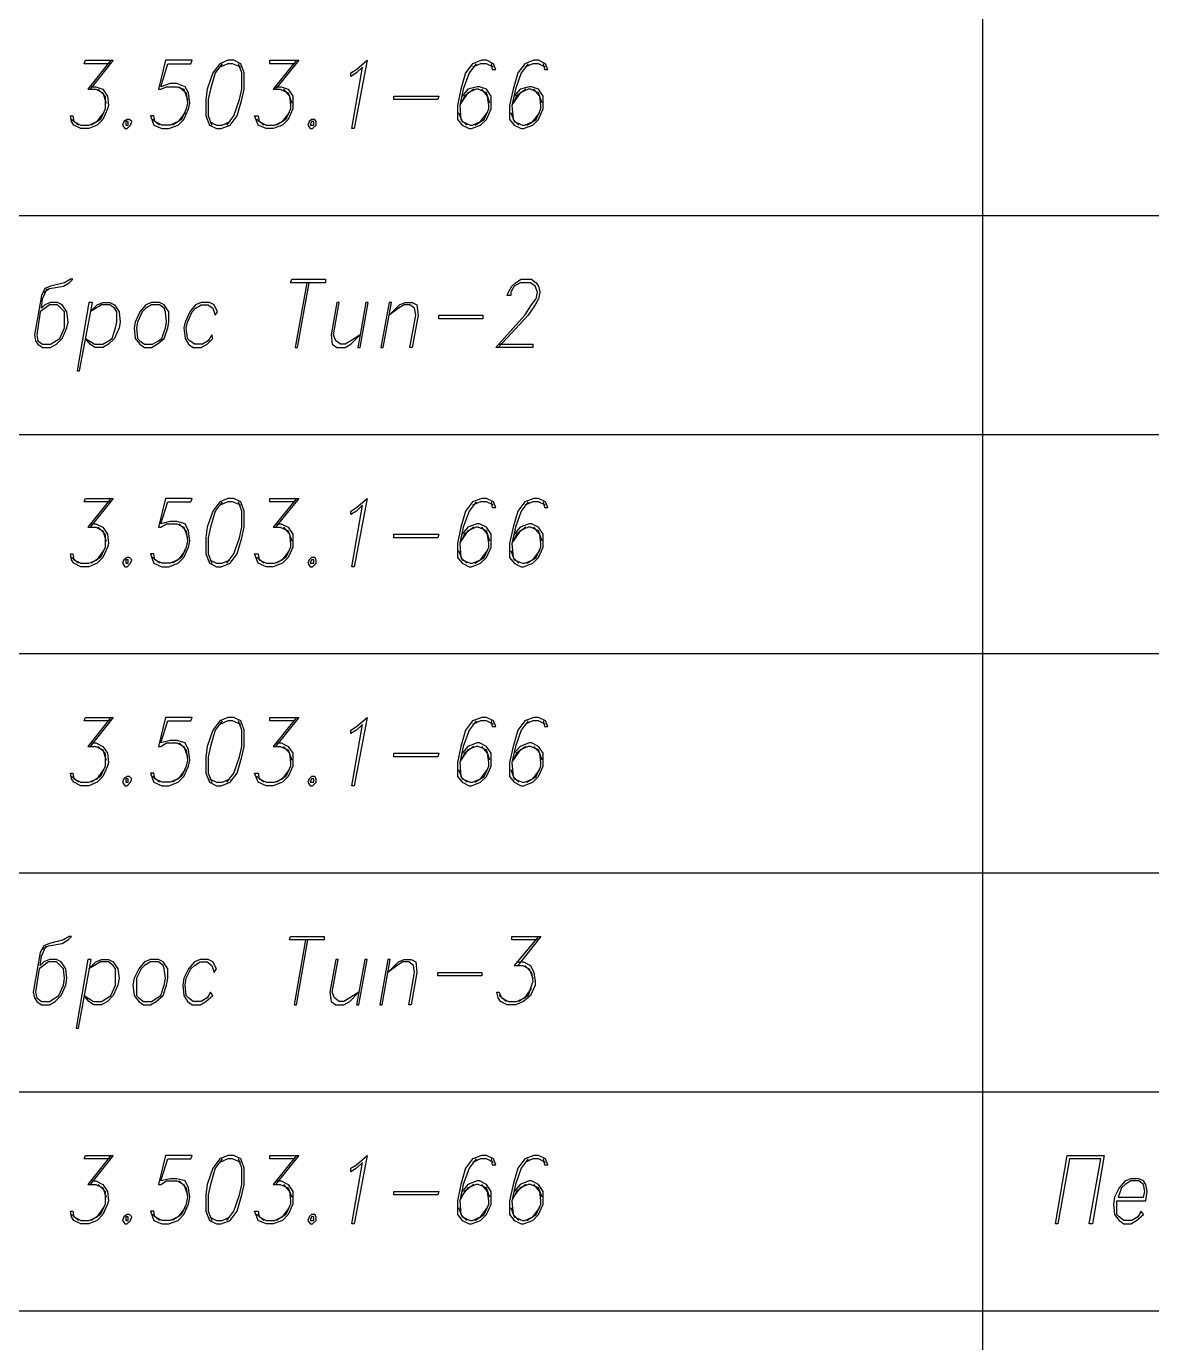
# Model space of a CAD drawing. Header units: millimetres. Extents: x 4241 to 6572, y 870 to 1291.
# Drawn here: x 5733.72 to 5774.83, y 1080.36 to 1128.44 of the extents above; entities that cross this region are included whole.
import ezdxf

# ---------------------------------------------------------------- set-up
doc = ezdxf.new("R2010")
doc.units = ezdxf.units.MM
doc.layers.add('PDF _0', color=7, linetype='Continuous')

msp = doc.modelspace()

# ---------------------------------------------------------------- linework, layer by layer
at = {"layer": 'PDF _0', "lineweight": 30}
for points in [[(5768.6446, 1176.5266), (5768.6446, 977.5531)], [(5693.6273, 1121.5337), (5883.6259, 1121.5337)], [(5693.6273, 1113.5324), (5883.6259, 1113.5324)], [(5693.6273, 1105.5312), (5883.6259, 1105.5312)], [(5693.6273, 1097.5299), (5883.6259, 1097.5299)], [(5693.6273, 1089.5286), (5883.6259, 1089.5286)], [(5693.6273, 1081.5273), (5883.6259, 1081.5273)]]:
    msp.add_lwpolyline(points, dxfattribs=at)
at = {"layer": 'PDF _0', "lineweight": 25}
for points in [[(5736.8088, 1127.0796), (5735.8351, 1127.0796), (5735.8775, 1127.2066), (5736.8935, 1127.2066), (5736.0468, 1126.1482)], [(5736.8088, 1127.2066), (5735.9621, 1126.1482), (5736.2585, 1126.1482), (5736.5125, 1126.0212), (5736.6395, 1125.6402)], [(5739.5183, 1125.3015), (5739.2643, 1124.9628), (5738.9679, 1124.8358), (5738.6716, 1124.8358), (5738.4176, 1124.9628), (5738.3752, 1125.1745), (5738.2482, 1125.1745), (5738.3329, 1124.9628), (5738.3752, 1124.8358), (5738.6716, 1124.7088), (5738.9256, 1124.7088), (5739.2643, 1124.8358), (5739.4759, 1125.0475), (5739.6453, 1125.4285), (5739.6876, 1125.6402), (5739.6453, 1126.0212), (5739.5183, 1126.2329), (5739.2219, 1126.3599), (5738.9679, 1126.3599), (5738.6292, 1126.2329), (5738.8832, 1127.0796), (5739.7299, 1127.0796), (5739.7723, 1127.2066), (5738.7986, 1127.2066), (5738.5446, 1126.1482), (5738.6292, 1126.1482), (5738.8409, 1126.2329), (5739.2219, 1126.2329), (5739.4759, 1126.1482), (5739.6029, 1125.7672)], [(5740.873, 1127.0796), (5740.619, 1126.7409), (5740.4496, 1126.1482), (5740.365, 1125.7672), (5740.365, 1125.1745), (5740.492, 1124.8358)], [(5741.5503, 1126.9526), (5741.254, 1127.0796), (5741.0847, 1127.0796), (5740.7883, 1126.9526)], [(5741.0423, 1124.8358), (5741.2963, 1125.1745), (5741.508, 1125.7672), (5741.5927, 1126.1482), (5741.5927, 1126.7409), (5741.4657, 1127.0796)], [(5743.5401, 1127.0796), (5742.6087, 1127.0796), (5742.6087, 1127.2066), (5743.6671, 1127.2066), (5742.8204, 1126.1482)], [(5743.5824, 1127.2066), (5742.7357, 1126.1482), (5742.9897, 1126.1482), (5743.2861, 1126.0212), (5743.4131, 1125.6402)], [(5750.6947, 1127.0796), (5750.737, 1126.8679), (5750.864, 1126.8679), (5750.7793, 1127.0796), (5750.5253, 1127.2066), (5750.356, 1127.2066), (5750.0173, 1127.0796), (5749.7633, 1126.7409), (5749.5939, 1126.1482), (5749.4669, 1125.5555), (5749.4669, 1125.0475), (5749.6363, 1124.8358), (5749.8903, 1124.7088), (5749.975, 1124.7088), (5750.3136, 1124.8358), (5750.5253, 1125.0475), (5750.6947, 1125.4285), (5750.6947, 1125.5555), (5750.6947, 1125.8942), (5750.5253, 1126.1482), (5750.2713, 1126.2329), (5750.1866, 1126.2329), (5749.848, 1126.1482), (5749.6363, 1125.8942)], [(5750.1443, 1127.0796), (5749.8903, 1126.7409), (5749.6786, 1126.1482), (5749.5516, 1125.5555), (5749.5939, 1125.0475), (5749.8056, 1124.8358)], [(5750.7793, 1126.9526), (5750.5253, 1127.0796), (5750.3136, 1127.0796), (5750.0173, 1126.9526)], [(5752.5997, 1127.0796), (5752.6421, 1126.8679), (5752.7691, 1126.8679), (5752.6844, 1127.0796), (5752.4304, 1127.2066), (5752.261, 1127.2066), (5751.9224, 1127.0796), (5751.6684, 1126.7409), (5751.499, 1126.1482), (5751.372, 1125.5555), (5751.372, 1125.0475), (5751.5414, 1124.8358), (5751.7954, 1124.7088), (5751.88, 1124.7088), (5752.2187, 1124.8358), (5752.4304, 1125.0475), (5752.5997, 1125.4285), (5752.5997, 1125.5555), (5752.5997, 1125.8942), (5752.4304, 1126.1482), (5752.1764, 1126.2329), (5752.0917, 1126.2329), (5751.753, 1126.1482), (5751.5414, 1125.8942)], [(5752.0494, 1127.0796), (5751.7954, 1126.7409), (5751.5837, 1126.1482), (5751.4567, 1125.5555), (5751.499, 1125.0475), (5751.7107, 1124.8358)], [(5752.6844, 1126.9526), (5752.4304, 1127.0796), (5752.2187, 1127.0796), (5751.9224, 1126.9526)], [(5736.0891, 1126.2329), (5736.2585, 1126.2329), (5736.5125, 1126.1482), (5736.6818, 1125.8942), (5736.7242, 1125.5555), (5736.6818, 1125.4285), (5736.5125, 1125.0475), (5736.3008, 1124.8358), (5736.0045, 1124.7088), (5735.7081, 1124.7088), (5735.4541, 1124.8358), (5735.3695, 1124.9628), (5735.3271, 1125.1745), (5735.4118, 1125.1745), (5735.4541, 1124.9628), (5735.7081, 1124.8358), (5736.0045, 1124.8358), (5736.3008, 1124.9628), (5736.5548, 1125.3015)], [(5736.3432, 1126.1482), (5736.5972, 1125.8942), (5736.5972, 1125.5555), (5736.5972, 1125.4285), (5736.4278, 1125.0475), (5736.0891, 1124.8358)], [(5739.3066, 1126.2329), (5739.5606, 1126.0212), (5739.6029, 1125.6402), (5739.5606, 1125.4285), (5739.3913, 1125.0475), (5739.0526, 1124.8358)], [(5742.8204, 1126.2329), (5743.0321, 1126.2329), (5743.2861, 1126.1482), (5743.4554, 1125.8942), (5743.4554, 1125.5555), (5743.4554, 1125.4285), (5743.2861, 1125.0475), (5743.0744, 1124.8358), (5742.7357, 1124.7088), (5742.4817, 1124.7088), (5742.1854, 1124.8358), (5742.143, 1124.9628), (5742.0584, 1125.1745), (5742.1854, 1125.1745), (5742.2277, 1124.9628), (5742.4817, 1124.8358), (5742.778, 1124.8358), (5743.0744, 1124.9628), (5743.3284, 1125.3015)], [(5743.1167, 1126.1482), (5743.3284, 1125.8942), (5743.3707, 1125.5555), (5743.3707, 1125.4285), (5743.2014, 1125.0475), (5742.8627, 1124.8358)], [(5750.0596, 1126.1482), (5749.721, 1125.8942), (5749.5516, 1125.5555)], [(5750.6523, 1125.6402), (5750.5253, 1126.0212), (5750.229, 1126.1482), (5750.1443, 1126.1482), (5749.848, 1126.0212), (5749.5939, 1125.6402)], [(5750.102, 1124.8358), (5750.4406, 1125.0475), (5750.61, 1125.4285), (5750.61, 1125.5555), (5750.5677, 1125.8942), (5750.356, 1126.1482)], [(5751.9647, 1126.1482), (5751.626, 1125.8942), (5751.4567, 1125.5555)], [(5752.5574, 1125.6402), (5752.4304, 1126.0212), (5752.134, 1126.1482), (5752.0494, 1126.1482), (5751.753, 1126.0212), (5751.499, 1125.6402)], [(5752.007, 1124.8358), (5752.3457, 1125.0475), (5752.5151, 1125.4285), (5752.5151, 1125.5555), (5752.4727, 1125.8942), (5752.261, 1126.1482)], [(5749.5093, 1125.3015), (5749.6363, 1124.9628), (5749.9326, 1124.8358), (5750.0173, 1124.8358), (5750.3136, 1124.9628), (5750.5677, 1125.3015)], [(5751.4143, 1125.3015), (5751.5414, 1124.9628), (5751.8377, 1124.8358), (5751.9224, 1124.8358), (5752.2187, 1124.9628), (5752.4727, 1125.3015)], [(5735.6235, 1124.8358), (5735.3695, 1125.0475)], [(5738.5869, 1124.8358), (5738.3329, 1125.0475)], [(5740.4073, 1124.9628), (5740.6613, 1124.8358), (5740.873, 1124.8358), (5741.1693, 1124.9628)], [(5742.397, 1124.8358), (5742.143, 1125.0475)], [(5734.3534, 1118.7396), (5734.5651, 1118.8666), (5735.0731, 1118.9513), (5735.2848, 1119.0783), (5735.4118, 1119.2053), (5735.3271, 1119.2053), (5735.1154, 1119.0783), (5734.6074, 1118.9513), (5734.3958, 1118.8666), (5734.2688, 1118.6126), (5734.0147, 1117.1732), (5734.0571, 1116.9616), (5734.1417, 1116.8346), (5734.3111, 1116.7076), (5734.6074, 1116.7076), (5734.8191, 1116.8346), (5735.0308, 1117.0462), (5735.2001, 1117.4272), (5735.2425, 1117.6389), (5735.2001, 1118.0199), (5735.0308, 1118.2739), (5734.8614, 1118.3586), (5734.6074, 1118.3586), (5734.3958, 1118.2739), (5734.2688, 1118.1469), (5734.3111, 1118.4856), (5734.4804, 1118.8666)], [(5743.9634, 1119.0783), (5743.5401, 1116.7076), (5743.6247, 1116.7076), (5744.0481, 1119.0783)], [(5750.991, 1116.8346), (5752.2187, 1116.8346), (5752.2187, 1116.7076), (5750.864, 1116.7076), (5751.9224, 1117.8929), (5752.1764, 1118.2739), (5752.3457, 1118.4856), (5752.388, 1118.7396), (5752.3034, 1118.9513), (5752.134, 1119.0783), (5751.753, 1119.0783), (5751.5414, 1118.9513), (5751.4143, 1118.7396), (5751.4143, 1118.6126), (5751.2873, 1118.6126), (5751.3297, 1118.7396), (5751.4567, 1118.9513), (5751.5837, 1119.0783), (5751.7954, 1119.2053), (5752.1764, 1119.2053), (5752.3457, 1119.0783), (5752.4304, 1118.9513), (5752.4727, 1118.7396), (5752.4304, 1118.4856), (5752.3034, 1118.2739), (5752.0494, 1117.8929), (5750.9487, 1116.7076)], [(5736.8088, 1111.077), (5735.8351, 1111.077), (5735.8775, 1111.204), (5736.8935, 1111.204), (5736.0468, 1110.1457)], [(5736.8088, 1111.204), (5735.9621, 1110.1457), (5736.2585, 1110.1457), (5736.5125, 1110.0187), (5736.6395, 1109.6376)], [(5739.5183, 1109.299), (5739.2643, 1108.9603), (5738.9679, 1108.8333), (5738.6716, 1108.8333), (5738.4176, 1108.9603), (5738.3752, 1109.172), (5738.2482, 1109.172), (5738.3329, 1108.9603), (5738.3752, 1108.8333), (5738.6716, 1108.7063), (5738.9256, 1108.7063), (5739.2643, 1108.8333), (5739.4759, 1109.045), (5739.6453, 1109.426), (5739.6876, 1109.6376), (5739.6453, 1110.0187), (5739.5183, 1110.2727), (5739.2219, 1110.3573), (5738.9679, 1110.3573), (5738.6292, 1110.2727), (5738.8832, 1111.077), (5739.7299, 1111.077), (5739.7723, 1111.204), (5738.7986, 1111.204), (5738.5446, 1110.1457), (5738.6292, 1110.1457), (5738.8409, 1110.2727), (5739.2219, 1110.2727), (5739.4759, 1110.1457), (5739.6029, 1109.7646)], [(5743.5401, 1111.077), (5742.6087, 1111.077), (5742.6087, 1111.204), (5743.6671, 1111.204), (5742.8204, 1110.1457)], [(5743.5824, 1111.204), (5742.7357, 1110.1457), (5742.9897, 1110.1457), (5743.2861, 1110.0187), (5743.4131, 1109.6376)], [(5750.6947, 1111.077), (5750.737, 1110.8654), (5750.864, 1110.8654), (5750.7793, 1111.077), (5750.5253, 1111.204), (5750.356, 1111.204), (5750.0173, 1111.077), (5749.7633, 1110.7383), (5749.5939, 1110.1457), (5749.4669, 1109.553), (5749.4669, 1109.045), (5749.6363, 1108.8333), (5749.8903, 1108.7063), (5749.975, 1108.7063), (5750.3136, 1108.8333), (5750.5253, 1109.045), (5750.6947, 1109.426), (5750.6947, 1109.553), (5750.6947, 1109.8917), (5750.5253, 1110.1457), (5750.2713, 1110.2727), (5750.1866, 1110.2727), (5749.848, 1110.1457), (5749.6363, 1109.8917)], [(5752.5997, 1111.077), (5752.6421, 1110.8654), (5752.7691, 1110.8654), (5752.6844, 1111.077), (5752.4304, 1111.204), (5752.261, 1111.204), (5751.9224, 1111.077), (5751.6684, 1110.7383), (5751.499, 1110.1457), (5751.372, 1109.553), (5751.372, 1109.045), (5751.5414, 1108.8333), (5751.7954, 1108.7063), (5751.88, 1108.7063), (5752.2187, 1108.8333), (5752.4304, 1109.045), (5752.5997, 1109.426), (5752.5997, 1109.553), (5752.5997, 1109.8917), (5752.4304, 1110.1457), (5752.1764, 1110.2727), (5752.0917, 1110.2727), (5751.753, 1110.1457), (5751.5414, 1109.8917)], [(5740.873, 1111.077), (5740.619, 1110.7383), (5740.4496, 1110.1457), (5740.365, 1109.7646), (5740.365, 1109.172), (5740.492, 1108.8333)], [(5741.5503, 1110.95), (5741.254, 1111.077), (5741.0847, 1111.077), (5740.7883, 1110.95)], [(5741.0423, 1108.8333), (5741.2963, 1109.172), (5741.508, 1109.7646), (5741.5927, 1110.1457), (5741.5927, 1110.7383), (5741.4657, 1111.077)], [(5750.1443, 1111.077), (5749.8903, 1110.7383), (5749.6786, 1110.1457), (5749.5516, 1109.553), (5749.5939, 1109.045), (5749.8056, 1108.8333)], [(5750.7793, 1110.95), (5750.5253, 1111.077), (5750.3136, 1111.077), (5750.0173, 1110.95)], [(5752.0494, 1111.077), (5751.7954, 1110.7383), (5751.5837, 1110.1457), (5751.4567, 1109.553), (5751.499, 1109.045), (5751.7107, 1108.8333)], [(5752.6844, 1110.95), (5752.4304, 1111.077), (5752.2187, 1111.077), (5751.9224, 1110.95)], [(5736.0891, 1110.2727), (5736.2585, 1110.2727), (5736.5125, 1110.1457), (5736.6818, 1109.8917), (5736.7242, 1109.553), (5736.6818, 1109.426), (5736.5125, 1109.045), (5736.3008, 1108.8333), (5736.0045, 1108.7063), (5735.7081, 1108.7063), (5735.4541, 1108.8333), (5735.3695, 1108.9603), (5735.3271, 1109.172), (5735.4118, 1109.172), (5735.4541, 1108.9603), (5735.7081, 1108.8333), (5736.0045, 1108.8333), (5736.3008, 1108.9603), (5736.5548, 1109.299)], [(5739.3066, 1110.2727), (5739.5606, 1110.0187), (5739.6029, 1109.6376), (5739.5606, 1109.426), (5739.3913, 1109.045), (5739.0526, 1108.8333)], [(5742.8204, 1110.2727), (5743.0321, 1110.2727), (5743.2861, 1110.1457), (5743.4554, 1109.8917), (5743.4554, 1109.553), (5743.4554, 1109.426), (5743.2861, 1109.045), (5743.0744, 1108.8333), (5742.7357, 1108.7063), (5742.4817, 1108.7063), (5742.1854, 1108.8333), (5742.143, 1108.9603), (5742.0584, 1109.172), (5742.1854, 1109.172), (5742.2277, 1108.9603), (5742.4817, 1108.8333), (5742.778, 1108.8333), (5743.0744, 1108.9603), (5743.3284, 1109.299)], [(5736.3432, 1110.1457), (5736.5972, 1109.8917), (5736.5972, 1109.553), (5736.5972, 1109.426), (5736.4278, 1109.045), (5736.0891, 1108.8333)], [(5743.1167, 1110.1457), (5743.3284, 1109.8917), (5743.3707, 1109.553), (5743.3707, 1109.426), (5743.2014, 1109.045), (5742.8627, 1108.8333)], [(5750.0596, 1110.1457), (5749.721, 1109.8917), (5749.5516, 1109.553)], [(5750.6523, 1109.6376), (5750.5253, 1110.0187), (5750.229, 1110.1457), (5750.1443, 1110.1457), (5749.848, 1110.0187), (5749.5939, 1109.6376)], [(5750.102, 1108.8333), (5750.4406, 1109.045), (5750.61, 1109.426), (5750.61, 1109.553), (5750.5677, 1109.8917), (5750.356, 1110.1457)], [(5751.9647, 1110.1457), (5751.626, 1109.8917), (5751.4567, 1109.553)], [(5752.5574, 1109.6376), (5752.4304, 1110.0187), (5752.134, 1110.1457), (5752.0494, 1110.1457), (5751.753, 1110.0187), (5751.499, 1109.6376)], [(5752.007, 1108.8333), (5752.3457, 1109.045), (5752.5151, 1109.426), (5752.5151, 1109.553), (5752.4727, 1109.8917), (5752.261, 1110.1457)], [(5749.5093, 1109.299), (5749.6363, 1108.9603), (5749.9326, 1108.8333), (5750.0173, 1108.8333), (5750.3136, 1108.9603), (5750.5677, 1109.299)], [(5751.4143, 1109.299), (5751.5414, 1108.9603), (5751.8377, 1108.8333), (5751.9224, 1108.8333), (5752.2187, 1108.9603), (5752.4727, 1109.299)], [(5735.6235, 1108.8333), (5735.3695, 1109.045)], [(5738.5869, 1108.8333), (5738.3329, 1109.045)], [(5740.4073, 1108.9603), (5740.6613, 1108.8333), (5740.873, 1108.8333), (5741.1693, 1108.9603)], [(5742.397, 1108.8333), (5742.143, 1109.045)], [(5736.8088, 1103.0758), (5735.8351, 1103.0758), (5735.8775, 1103.2028), (5736.8935, 1103.2028), (5736.0468, 1102.1444)], [(5736.8088, 1103.2028), (5735.9621, 1102.1444), (5736.2585, 1102.1444), (5736.5125, 1102.0174), (5736.6395, 1101.6364)], [(5739.5183, 1101.2977), (5739.2643, 1100.959), (5738.9679, 1100.832), (5738.6716, 1100.832), (5738.4176, 1100.959), (5738.3752, 1101.1707), (5738.2482, 1101.1707), (5738.3329, 1100.959), (5738.3752, 1100.832), (5738.6716, 1100.705), (5738.9256, 1100.705), (5739.2643, 1100.832), (5739.4759, 1101.0437), (5739.6453, 1101.4247), (5739.6876, 1101.6364), (5739.6453, 1102.0174), (5739.5183, 1102.2714), (5739.2219, 1102.3561), (5738.9679, 1102.3561), (5738.6292, 1102.2714), (5738.8832, 1103.0758), (5739.7299, 1103.0758), (5739.7723, 1103.2028), (5738.7986, 1103.2028), (5738.5446, 1102.1444), (5738.6292, 1102.1444), (5738.8409, 1102.2714), (5739.2219, 1102.2714), (5739.4759, 1102.1444), (5739.6029, 1101.7634)], [(5740.873, 1103.0758), (5740.619, 1102.7371), (5740.4496, 1102.1444), (5740.365, 1101.7634), (5740.365, 1101.1707), (5740.492, 1100.832)], [(5741.5503, 1102.9487), (5741.254, 1103.0758), (5741.0847, 1103.0758), (5740.7883, 1102.9487)], [(5741.0423, 1100.832), (5741.2963, 1101.1707), (5741.508, 1101.7634), (5741.5927, 1102.1444), (5741.5927, 1102.7371), (5741.4657, 1103.0758)], [(5743.5401, 1103.0758), (5742.6087, 1103.0758), (5742.6087, 1103.2028), (5743.6671, 1103.2028), (5742.8204, 1102.1444)], [(5743.5824, 1103.2028), (5742.7357, 1102.1444), (5742.9897, 1102.1444), (5743.2861, 1102.0174), (5743.4131, 1101.6364)], [(5750.6947, 1103.0758), (5750.737, 1102.8641), (5750.864, 1102.8641), (5750.7793, 1103.0758), (5750.5253, 1103.2028), (5750.356, 1103.2028), (5750.0173, 1103.0758), (5749.7633, 1102.7371), (5749.5939, 1102.1444), (5749.4669, 1101.5517), (5749.4669, 1101.0437), (5749.6363, 1100.832), (5749.8903, 1100.705), (5749.975, 1100.705), (5750.3136, 1100.832), (5750.5253, 1101.0437), (5750.6947, 1101.4247), (5750.6947, 1101.5517), (5750.6947, 1101.8904), (5750.5253, 1102.1444), (5750.2713, 1102.2714), (5750.1866, 1102.2714), (5749.848, 1102.1444), (5749.6363, 1101.8904)], [(5750.1443, 1103.0758), (5749.8903, 1102.7371), (5749.6786, 1102.1444), (5749.5516, 1101.5517), (5749.5939, 1101.0437), (5749.8056, 1100.832)], [(5750.7793, 1102.9487), (5750.5253, 1103.0758), (5750.3136, 1103.0758), (5750.0173, 1102.9487)], [(5752.5997, 1103.0758), (5752.6421, 1102.8641), (5752.7691, 1102.8641), (5752.6844, 1103.0758), (5752.4304, 1103.2028), (5752.261, 1103.2028), (5751.9224, 1103.0758), (5751.6684, 1102.7371), (5751.499, 1102.1444), (5751.372, 1101.5517), (5751.372, 1101.0437), (5751.5414, 1100.832), (5751.7954, 1100.705), (5751.88, 1100.705), (5752.2187, 1100.832), (5752.4304, 1101.0437), (5752.5997, 1101.4247), (5752.5997, 1101.5517), (5752.5997, 1101.8904), (5752.4304, 1102.1444), (5752.1764, 1102.2714), (5752.0917, 1102.2714), (5751.753, 1102.1444), (5751.5414, 1101.8904)], [(5752.0494, 1103.0758), (5751.7954, 1102.7371), (5751.5837, 1102.1444), (5751.4567, 1101.5517), (5751.499, 1101.0437), (5751.7107, 1100.832)], [(5752.6844, 1102.9487), (5752.4304, 1103.0758), (5752.2187, 1103.0758), (5751.9224, 1102.9487)], [(5736.0891, 1102.2714), (5736.2585, 1102.2714), (5736.5125, 1102.1444), (5736.6818, 1101.8904), (5736.7242, 1101.5517), (5736.6818, 1101.4247), (5736.5125, 1101.0437), (5736.3008, 1100.832), (5736.0045, 1100.705), (5735.7081, 1100.705), (5735.4541, 1100.832), (5735.3695, 1100.959), (5735.3271, 1101.1707), (5735.4118, 1101.1707), (5735.4541, 1100.959), (5735.7081, 1100.832), (5736.0045, 1100.832), (5736.3008, 1100.959), (5736.5548, 1101.2977)], [(5736.3432, 1102.1444), (5736.5972, 1101.8904), (5736.5972, 1101.5517), (5736.5972, 1101.4247), (5736.4278, 1101.0437), (5736.0891, 1100.832)], [(5739.3066, 1102.2714), (5739.5606, 1102.0174), (5739.6029, 1101.6364), (5739.5606, 1101.4247), (5739.3913, 1101.0437), (5739.0526, 1100.832)], [(5742.8204, 1102.2714), (5743.0321, 1102.2714), (5743.2861, 1102.1444), (5743.4554, 1101.8904), (5743.4554, 1101.5517), (5743.4554, 1101.4247), (5743.2861, 1101.0437), (5743.0744, 1100.832), (5742.7357, 1100.705), (5742.4817, 1100.705), (5742.1854, 1100.832), (5742.143, 1100.959), (5742.0584, 1101.1707), (5742.1854, 1101.1707), (5742.2277, 1100.959), (5742.4817, 1100.832), (5742.778, 1100.832), (5743.0744, 1100.959), (5743.3284, 1101.2977)], [(5743.1167, 1102.1444), (5743.3284, 1101.8904), (5743.3707, 1101.5517), (5743.3707, 1101.4247), (5743.2014, 1101.0437), (5742.8627, 1100.832)], [(5750.0596, 1102.1444), (5749.721, 1101.8904), (5749.5516, 1101.5517)], [(5750.6523, 1101.6364), (5750.5253, 1102.0174), (5750.229, 1102.1444), (5750.1443, 1102.1444), (5749.848, 1102.0174), (5749.5939, 1101.6364)], [(5750.102, 1100.832), (5750.4406, 1101.0437), (5750.61, 1101.4247), (5750.61, 1101.5517), (5750.5677, 1101.8904), (5750.356, 1102.1444)], [(5751.9647, 1102.1444), (5751.626, 1101.8904), (5751.4567, 1101.5517)], [(5752.5574, 1101.6364), (5752.4304, 1102.0174), (5752.134, 1102.1444), (5752.0494, 1102.1444), (5751.753, 1102.0174), (5751.499, 1101.6364)], [(5752.007, 1100.832), (5752.3457, 1101.0437), (5752.5151, 1101.4247), (5752.5151, 1101.5517), (5752.4727, 1101.8904), (5752.261, 1102.1444)], [(5749.5093, 1101.2977), (5749.6363, 1100.959), (5749.9326, 1100.832), (5750.0173, 1100.832), (5750.3136, 1100.959), (5750.5677, 1101.2977)], [(5751.4143, 1101.2977), (5751.5414, 1100.959), (5751.8377, 1100.832), (5751.9224, 1100.832), (5752.2187, 1100.959), (5752.4727, 1101.2977)], [(5735.6235, 1100.832), (5735.3695, 1101.0437)], [(5738.5869, 1100.832), (5738.3329, 1101.0437)], [(5740.4073, 1100.959), (5740.6613, 1100.832), (5740.873, 1100.832), (5741.1693, 1100.959)], [(5742.397, 1100.832), (5742.143, 1101.0437)], [(5734.3111, 1094.7358), (5734.5228, 1094.8628), (5735.0308, 1094.9475), (5735.2425, 1095.0745), (5735.3695, 1095.2015), (5735.2848, 1095.2015), (5735.0731, 1095.0745), (5734.5651, 1094.9475), (5734.3534, 1094.8628), (5734.2264, 1094.6088), (5733.9724, 1093.1694), (5734.0147, 1092.9577), (5734.0994, 1092.8307), (5734.2688, 1092.7037), (5734.5651, 1092.7037), (5734.7768, 1092.8307), (5734.9884, 1093.0424), (5735.1578, 1093.4234), (5735.2001, 1093.6774), (5735.1578, 1094.0161), (5734.9884, 1094.2701), (5734.8191, 1094.3548), (5734.5651, 1094.3548), (5734.3534, 1094.2701), (5734.2264, 1094.1431), (5734.2688, 1094.4818), (5734.4381, 1094.8628)], [(5743.9211, 1095.0745), (5743.4977, 1092.7037), (5743.5824, 1092.7037), (5744.0058, 1095.0745)], [(5752.388, 1095.0745), (5751.4567, 1095.0745), (5751.4567, 1095.2015), (5752.5151, 1095.2015), (5751.6684, 1094.1431)], [(5752.4304, 1095.2015), (5751.5414, 1094.1431), (5751.8377, 1094.1431), (5752.0917, 1094.0161), (5752.2187, 1093.6774)], [(5751.6684, 1094.2701), (5751.88, 1094.2701), (5752.134, 1094.1431), (5752.261, 1093.8891), (5752.3034, 1093.5504), (5752.3034, 1093.4234), (5752.134, 1093.0424), (5751.88, 1092.8307), (5751.5837, 1092.7037), (5751.2873, 1092.7037), (5751.0333, 1092.8307), (5750.9487, 1092.9577), (5750.9063, 1093.1694), (5750.991, 1093.1694), (5751.0757, 1092.9577), (5751.3297, 1092.8307), (5751.626, 1092.8307), (5751.9224, 1092.9577), (5752.1764, 1093.2964)], [(5751.9224, 1094.1431), (5752.1764, 1093.8891), (5752.2187, 1093.5504), (5752.1764, 1093.4234), (5752.0494, 1093.0424), (5751.7107, 1092.8307)], [(5751.245, 1092.8307), (5750.991, 1093.0424)], [(5736.8088, 1087.0732), (5735.8351, 1087.0732), (5735.8775, 1087.2002), (5736.8935, 1087.2002), (5736.0468, 1086.1418)], [(5736.8088, 1087.2002), (5735.9621, 1086.1418), (5736.2585, 1086.1418), (5736.5125, 1086.0148), (5736.6395, 1085.6761)], [(5739.5183, 1085.2951), (5739.2643, 1084.9565), (5738.9679, 1084.8295), (5738.6716, 1084.8295), (5738.4176, 1084.9565), (5738.3752, 1085.1681), (5738.2482, 1085.1681), (5738.3329, 1084.9565), (5738.3752, 1084.8295), (5738.6716, 1084.7024), (5738.9256, 1084.7024), (5739.2643, 1084.8295), (5739.4759, 1085.0411), (5739.6453, 1085.4221), (5739.6876, 1085.6761), (5739.6453, 1086.0148), (5739.5183, 1086.2688), (5739.2219, 1086.3535), (5738.9679, 1086.3535), (5738.6292, 1086.2688), (5738.8832, 1087.0732), (5739.7299, 1087.0732), (5739.7723, 1087.2002), (5738.7986, 1087.2002), (5738.5446, 1086.1418), (5738.6292, 1086.1418), (5738.8409, 1086.2688), (5739.2219, 1086.2688), (5739.4759, 1086.1418), (5739.6029, 1085.7608)], [(5743.5401, 1087.0732), (5742.6087, 1087.0732), (5742.6087, 1087.2002), (5743.6671, 1087.2002), (5742.8204, 1086.1418)], [(5743.5824, 1087.2002), (5742.7357, 1086.1418), (5742.9897, 1086.1418), (5743.2861, 1086.0148), (5743.4131, 1085.6761)], [(5750.6947, 1087.0732), (5750.737, 1086.8615), (5750.864, 1086.8615), (5750.7793, 1087.0732), (5750.5253, 1087.2002), (5750.356, 1087.2002), (5750.0173, 1087.0732), (5749.7633, 1086.7345), (5749.5939, 1086.1418), (5749.4669, 1085.5491), (5749.4669, 1085.0411), (5749.6363, 1084.8295), (5749.8903, 1084.7024), (5749.975, 1084.7024), (5750.3136, 1084.8295), (5750.5253, 1085.0411), (5750.6947, 1085.4221), (5750.6947, 1085.5491), (5750.6947, 1085.8878), (5750.5253, 1086.1418), (5750.2713, 1086.2688), (5750.1866, 1086.2688), (5749.848, 1086.1418), (5749.6363, 1085.8878)], [(5752.5997, 1087.0732), (5752.6421, 1086.8615), (5752.7691, 1086.8615), (5752.6844, 1087.0732), (5752.4304, 1087.2002), (5752.261, 1087.2002), (5751.9224, 1087.0732), (5751.6684, 1086.7345), (5751.499, 1086.1418), (5751.372, 1085.5491), (5751.372, 1085.0411), (5751.5414, 1084.8295), (5751.7954, 1084.7024), (5751.88, 1084.7024), (5752.2187, 1084.8295), (5752.4304, 1085.0411), (5752.5997, 1085.4221), (5752.5997, 1085.5491), (5752.5997, 1085.8878), (5752.4304, 1086.1418), (5752.1764, 1086.2688), (5752.0917, 1086.2688), (5751.753, 1086.1418), (5751.5414, 1085.8878)], [(5740.873, 1087.0732), (5740.619, 1086.7345), (5740.4496, 1086.1418), (5740.365, 1085.7608), (5740.365, 1085.1681), (5740.492, 1084.8295)], [(5741.5503, 1086.9462), (5741.254, 1087.0732), (5741.0847, 1087.0732), (5740.7883, 1086.9462)], [(5741.0423, 1084.8295), (5741.2963, 1085.1681), (5741.508, 1085.7608), (5741.5927, 1086.1418), (5741.5927, 1086.7345), (5741.4657, 1087.0732)], [(5750.1443, 1087.0732), (5749.8903, 1086.7345), (5749.6786, 1086.1418), (5749.5516, 1085.5491), (5749.5939, 1085.0411), (5749.8056, 1084.8295)], [(5750.7793, 1086.9462), (5750.5253, 1087.0732), (5750.3136, 1087.0732), (5750.0173, 1086.9462)], [(5752.0494, 1087.0732), (5751.7954, 1086.7345), (5751.5837, 1086.1418), (5751.4567, 1085.5491), (5751.499, 1085.0411), (5751.7107, 1084.8295)], [(5752.6844, 1086.9462), (5752.4304, 1087.0732), (5752.2187, 1087.0732), (5751.9224, 1086.9462)], [(5736.0891, 1086.2688), (5736.2585, 1086.2688), (5736.5125, 1086.1418), (5736.6818, 1085.8878), (5736.7242, 1085.5491), (5736.6818, 1085.4221), (5736.5125, 1085.0411), (5736.3008, 1084.8295), (5736.0045, 1084.7024), (5735.7081, 1084.7024), (5735.4541, 1084.8295), (5735.3695, 1084.9565), (5735.3271, 1085.1681), (5735.4118, 1085.1681), (5735.4541, 1084.9565), (5735.7081, 1084.8295), (5736.0045, 1084.8295), (5736.3008, 1084.9565), (5736.5548, 1085.2951)], [(5739.3066, 1086.2688), (5739.5606, 1086.0148), (5739.6029, 1085.6761), (5739.5606, 1085.4221), (5739.3913, 1085.0411), (5739.0526, 1084.8295)], [(5742.8204, 1086.2688), (5743.0321, 1086.2688), (5743.2861, 1086.1418), (5743.4554, 1085.8878), (5743.4554, 1085.5491), (5743.4554, 1085.4221), (5743.2861, 1085.0411), (5743.0744, 1084.8295), (5742.7357, 1084.7024), (5742.4817, 1084.7024), (5742.1854, 1084.8295), (5742.143, 1084.9565), (5742.0584, 1085.1681), (5742.1854, 1085.1681), (5742.2277, 1084.9565), (5742.4817, 1084.8295), (5742.778, 1084.8295), (5743.0744, 1084.9565), (5743.3284, 1085.2951)], [(5736.3432, 1086.1418), (5736.5972, 1085.8878), (5736.5972, 1085.5491), (5736.5972, 1085.4221), (5736.4278, 1085.0411), (5736.0891, 1084.8295)], [(5743.1167, 1086.1418), (5743.3284, 1085.8878), (5743.3707, 1085.5491), (5743.3707, 1085.4221), (5743.2014, 1085.0411), (5742.8627, 1084.8295)], [(5750.0596, 1086.1418), (5749.721, 1085.8878), (5749.5516, 1085.5491)], [(5750.6523, 1085.6761), (5750.5253, 1086.0148), (5750.229, 1086.1418), (5750.1443, 1086.1418), (5749.848, 1086.0148), (5749.5939, 1085.6761)], [(5750.102, 1084.8295), (5750.4406, 1085.0411), (5750.61, 1085.4221), (5750.61, 1085.5491), (5750.5677, 1085.8878), (5750.356, 1086.1418)], [(5751.9647, 1086.1418), (5751.626, 1085.8878), (5751.4567, 1085.5491)], [(5752.5574, 1085.6761), (5752.4304, 1086.0148), (5752.134, 1086.1418), (5752.0494, 1086.1418), (5751.753, 1086.0148), (5751.499, 1085.6761)], [(5752.007, 1084.8295), (5752.3457, 1085.0411), (5752.5151, 1085.4221), (5752.5151, 1085.5491), (5752.4727, 1085.8878), (5752.261, 1086.1418)], [(5749.5093, 1085.2951), (5749.6363, 1084.9565), (5749.9326, 1084.8295), (5750.0173, 1084.8295), (5750.3136, 1084.9565), (5750.5677, 1085.2951)], [(5751.4143, 1085.2951), (5751.5414, 1084.9565), (5751.8377, 1084.8295), (5751.9224, 1084.8295), (5752.2187, 1084.9565), (5752.4727, 1085.2951)], [(5735.6235, 1084.8295), (5735.3695, 1085.0411)], [(5738.5869, 1084.8295), (5738.3329, 1085.0411)], [(5740.4073, 1084.9565), (5740.6613, 1084.8295), (5740.873, 1084.8295), (5741.1693, 1084.9565)], [(5742.397, 1084.8295), (5742.143, 1085.0411)]]:
    msp.add_lwpolyline(points, dxfattribs=at)
for points in [[(5741.0847, 1127.2066), (5740.7883, 1127.0796), (5740.5343, 1126.7409), (5740.3226, 1126.1482), (5740.2803, 1125.7672), (5740.2803, 1125.1745), (5740.4073, 1124.8358), (5740.6613, 1124.7088), (5740.8306, 1124.7088), (5741.1693, 1124.8358), (5741.4233, 1125.1745), (5741.5927, 1125.7672), (5741.6773, 1126.1482), (5741.6773, 1126.7409), (5741.5503, 1127.0796), (5741.2963, 1127.2066)], [(5745.6991, 1124.7088), (5745.6145, 1124.7088), (5745.9955, 1126.9526), (5745.7838, 1126.7409), (5745.5721, 1126.6139), (5745.5721, 1126.7409), (5745.7838, 1126.8679), (5746.1648, 1127.2066)], [(5748.7473, 1125.7672), (5747.1385, 1125.7672), (5747.1385, 1125.8942), (5748.7896, 1125.8942)], [(5737.4015, 1125.0475), (5737.2745, 1124.9628), (5737.2322, 1124.8358), (5737.3169, 1124.7088), (5737.4015, 1124.7088), (5737.5285, 1124.8358), (5737.5709, 1124.9628), (5737.4862, 1125.0475)], [(5737.3592, 1124.9628), (5737.3592, 1124.8358), (5737.4439, 1124.8358), (5737.4439, 1124.9628)], [(5744.1328, 1125.0475), (5744.0481, 1124.9628), (5744.0058, 1124.8358), (5744.0904, 1124.7088), (5744.1751, 1124.7088), (5744.3021, 1124.8358), (5744.3021, 1124.9628), (5744.2598, 1125.0475)], [(5744.1328, 1124.9628), (5744.0904, 1124.8358), (5744.2174, 1124.8358), (5744.2174, 1124.9628)], [(5744.6408, 1119.0783), (5743.3707, 1119.0783), (5743.4131, 1119.2053), (5744.6408, 1119.2053)], [(5734.2264, 1118.0199), (5734.0994, 1117.1732), (5734.1417, 1116.9616), (5734.3111, 1116.8346), (5734.6074, 1116.8346), (5734.9461, 1117.0462), (5735.1154, 1117.4272), (5735.1154, 1117.6389), (5735.1154, 1118.0199), (5734.8614, 1118.2739), (5734.5651, 1118.2739)], [(5735.6658, 1115.8609), (5736.1315, 1118.3586), (5736.0045, 1118.3586), (5735.5811, 1115.8609)], [(5735.8775, 1117.0462), (5736.2162, 1116.8346), (5736.5125, 1116.8346), (5736.7242, 1116.9616), (5736.8512, 1117.0462), (5736.9782, 1117.4272), (5737.0205, 1117.6389), (5737.0205, 1118.0199), (5736.9358, 1118.1469), (5736.7665, 1118.2739), (5736.4702, 1118.2739), (5736.0468, 1118.0199), (5736.3008, 1118.2739), (5736.5125, 1118.3586), (5736.7665, 1118.3586), (5736.9358, 1118.2739), (5737.1052, 1118.0199), (5737.1475, 1117.6389), (5737.1052, 1117.4272), (5736.9358, 1117.0462), (5736.7242, 1116.8346), (5736.5125, 1116.7076), (5736.2162, 1116.7076), (5736.0468, 1116.8346)], [(5738.2906, 1118.3586), (5738.0789, 1118.2739), (5737.8672, 1118.0199), (5737.6979, 1117.6389), (5737.6555, 1117.4272), (5737.6979, 1117.0462), (5737.8672, 1116.8346), (5738.0365, 1116.7076), (5738.2906, 1116.7076), (5738.5022, 1116.8346), (5738.7562, 1117.0462), (5738.8832, 1117.4272), (5738.9256, 1117.6389), (5738.9256, 1118.0199), (5738.7562, 1118.2739), (5738.5869, 1118.3586)], [(5738.2906, 1118.2739), (5738.0789, 1118.1469), (5737.9519, 1118.0199), (5737.7825, 1117.6389), (5737.7402, 1117.4272), (5737.7825, 1117.0462), (5737.8672, 1116.9616), (5738.0365, 1116.8346), (5738.3329, 1116.8346), (5738.5446, 1116.9616), (5738.6716, 1117.0462), (5738.7986, 1117.4272), (5738.8409, 1117.6389), (5738.7986, 1118.0199), (5738.7562, 1118.1469), (5738.5869, 1118.2739)], [(5740.5343, 1117.0462), (5740.492, 1117.1732), (5740.365, 1116.9616), (5740.1533, 1116.8346), (5739.8569, 1116.8346), (5739.6876, 1116.9616), (5739.6029, 1117.0462), (5739.5606, 1117.4272), (5739.6029, 1117.6389), (5739.7723, 1118.0199), (5739.8993, 1118.1469), (5740.111, 1118.2739), (5740.365, 1118.2739), (5740.5343, 1118.1469), (5740.619, 1117.8929), (5740.7036, 1118.0199), (5740.5766, 1118.2739), (5740.4073, 1118.3586), (5740.111, 1118.3586), (5739.8993, 1118.2739), (5739.6876, 1118.0199), (5739.5183, 1117.6389), (5739.4759, 1117.4272), (5739.5183, 1117.0462), (5739.6453, 1116.8346), (5739.8146, 1116.7076), (5740.111, 1116.7076), (5740.3226, 1116.8346)], [(5745.9108, 1117.1732), (5745.5721, 1116.9616), (5745.3605, 1116.8346), (5745.1911, 1116.8346), (5745.0218, 1116.9616), (5744.9371, 1117.1732), (5745.1488, 1118.3586), (5745.0641, 1118.3586), (5744.8525, 1117.1732), (5744.8948, 1116.8346), (5745.0641, 1116.7076), (5745.3605, 1116.7076), (5745.5721, 1116.8346), (5745.9108, 1117.1732), (5745.8262, 1116.7076), (5745.9108, 1116.7076), (5746.2072, 1118.3586), (5746.1225, 1118.3586)], [(5746.7575, 1116.7076), (5747.0539, 1118.3586), (5746.9692, 1118.3586), (5746.6728, 1116.7076)], [(5747.8159, 1116.7076), (5747.7312, 1116.7076), (5747.9429, 1117.8929), (5747.9006, 1118.1469), (5747.7312, 1118.2739), (5747.5195, 1118.2739), (5747.3079, 1118.1469), (5746.9692, 1117.8929), (5747.3502, 1118.2739), (5747.5619, 1118.3586), (5747.8159, 1118.3586), (5747.9852, 1118.2739), (5748.0276, 1117.8929)], [(5750.3983, 1117.7659), (5748.7896, 1117.7659), (5748.7896, 1117.8929), (5750.3983, 1117.8929)], [(5741.0847, 1111.204), (5740.7883, 1111.077), (5740.5343, 1110.7383), (5740.3226, 1110.1457), (5740.2803, 1109.7646), (5740.2803, 1109.172), (5740.4073, 1108.8333), (5740.6613, 1108.7063), (5740.8306, 1108.7063), (5741.1693, 1108.8333), (5741.4233, 1109.172), (5741.5927, 1109.7646), (5741.6773, 1110.1457), (5741.6773, 1110.7383), (5741.5503, 1111.077), (5741.2963, 1111.204)], [(5745.6991, 1108.7063), (5745.6145, 1108.7063), (5745.9955, 1110.95), (5745.7838, 1110.7383), (5745.5721, 1110.6113), (5745.5721, 1110.7383), (5745.7838, 1110.8654), (5746.1648, 1111.204)], [(5748.7473, 1109.7646), (5747.1385, 1109.7646), (5747.1385, 1109.8917), (5748.7896, 1109.8917)], [(5737.4015, 1109.045), (5737.2745, 1108.9603), (5737.2322, 1108.8333), (5737.3169, 1108.7063), (5737.4015, 1108.7063), (5737.5285, 1108.8333), (5737.5709, 1108.9603), (5737.4862, 1109.045)], [(5737.3592, 1108.9603), (5737.3592, 1108.8333), (5737.4439, 1108.8333), (5737.4439, 1108.9603)], [(5744.1328, 1109.045), (5744.0481, 1108.9603), (5744.0058, 1108.8333), (5744.0904, 1108.7063), (5744.1751, 1108.7063), (5744.3021, 1108.8333), (5744.3021, 1108.9603), (5744.2598, 1109.045)], [(5744.1328, 1108.9603), (5744.0904, 1108.8333), (5744.2174, 1108.8333), (5744.2174, 1108.9603)], [(5741.0847, 1103.2028), (5740.7883, 1103.0758), (5740.5343, 1102.7371), (5740.3226, 1102.1444), (5740.2803, 1101.7634), (5740.2803, 1101.1707), (5740.4073, 1100.832), (5740.6613, 1100.705), (5740.8306, 1100.705), (5741.1693, 1100.832), (5741.4233, 1101.1707), (5741.5927, 1101.7634), (5741.6773, 1102.1444), (5741.6773, 1102.7371), (5741.5503, 1103.0758), (5741.2963, 1103.2028)], [(5745.6991, 1100.705), (5745.6145, 1100.705), (5745.9955, 1102.9487), (5745.7838, 1102.7371), (5745.5721, 1102.6101), (5745.5721, 1102.7371), (5745.7838, 1102.8641), (5746.1648, 1103.2028)], [(5748.7473, 1101.7634), (5747.1385, 1101.7634), (5747.1385, 1101.8904), (5748.7896, 1101.8904)], [(5737.4015, 1101.0437), (5737.2745, 1100.959), (5737.2322, 1100.832), (5737.3169, 1100.705), (5737.4015, 1100.705), (5737.5285, 1100.832), (5737.5709, 1100.959), (5737.4862, 1101.0437)], [(5737.3592, 1100.959), (5737.3592, 1100.832), (5737.4439, 1100.832), (5737.4439, 1100.959)], [(5744.1328, 1101.0437), (5744.0481, 1100.959), (5744.0058, 1100.832), (5744.0904, 1100.705), (5744.1751, 1100.705), (5744.3021, 1100.832), (5744.3021, 1100.959), (5744.2598, 1101.0437)], [(5744.1328, 1100.959), (5744.0904, 1100.832), (5744.2174, 1100.832), (5744.2174, 1100.959)], [(5744.5984, 1095.0745), (5743.3284, 1095.0745), (5743.3707, 1095.2015), (5744.5984, 1095.2015)], [(5735.6235, 1091.857), (5736.0891, 1094.3548), (5735.9621, 1094.3548), (5735.5388, 1091.857)], [(5735.8351, 1093.0424), (5736.1738, 1092.8307), (5736.4702, 1092.8307), (5736.6818, 1092.9577), (5736.8088, 1093.0424), (5736.9782, 1093.4234), (5736.9782, 1093.6774), (5736.9782, 1094.0161), (5736.8935, 1094.1431), (5736.7242, 1094.2701), (5736.4278, 1094.2701), (5736.0045, 1094.0161), (5736.2585, 1094.2701), (5736.4702, 1094.3548), (5736.7242, 1094.3548), (5736.8935, 1094.2701), (5737.0628, 1094.0161), (5737.1052, 1093.6774), (5737.0628, 1093.4234), (5736.8935, 1093.0424), (5736.6818, 1092.8307), (5736.4702, 1092.7037), (5736.1738, 1092.7037), (5736.0045, 1092.8307)], [(5738.2482, 1094.3548), (5738.0365, 1094.2701), (5737.8249, 1094.0161), (5737.6555, 1093.6774), (5737.6132, 1093.4234), (5737.6555, 1093.0424), (5737.8249, 1092.8307), (5737.9942, 1092.7037), (5738.2482, 1092.7037), (5738.4599, 1092.8307), (5738.7139, 1093.0424), (5738.8409, 1093.4234), (5738.8832, 1093.6774), (5738.8832, 1094.0161), (5738.7139, 1094.2701), (5738.5446, 1094.3548)], [(5740.5343, 1093.0424), (5740.4496, 1093.1694), (5740.3226, 1092.9577), (5740.111, 1092.8307), (5739.8146, 1092.8307), (5739.6453, 1092.9577), (5739.5606, 1093.0424), (5739.5183, 1093.4234), (5739.5606, 1093.6774), (5739.7299, 1094.0161), (5739.8569, 1094.1431), (5740.0686, 1094.2701), (5740.3226, 1094.2701), (5740.492, 1094.1431), (5740.5766, 1093.8891), (5740.6613, 1094.0161), (5740.5343, 1094.2701), (5740.365, 1094.3548), (5740.0686, 1094.3548), (5739.8569, 1094.2701), (5739.6453, 1094.0161), (5739.4759, 1093.6774), (5739.4336, 1093.4234), (5739.4759, 1093.0424), (5739.6029, 1092.8307), (5739.7723, 1092.7037), (5740.0686, 1092.7037), (5740.2803, 1092.8307)], [(5745.8685, 1093.1694), (5745.5298, 1092.9577), (5745.3181, 1092.8307), (5745.1488, 1092.8307), (5744.9795, 1092.9577), (5744.8948, 1093.1694), (5745.1065, 1094.3548), (5745.0218, 1094.3548), (5744.8101, 1093.1694), (5744.8525, 1092.8307), (5745.0218, 1092.7037), (5745.3181, 1092.7037), (5745.5298, 1092.8307), (5745.8685, 1093.1694), (5745.7838, 1092.7037), (5745.8685, 1092.7037), (5746.1648, 1094.3548), (5746.0802, 1094.3548)], [(5746.7152, 1092.7037), (5747.0115, 1094.3548), (5746.9269, 1094.3548), (5746.6305, 1092.7037)], [(5747.7736, 1092.7037), (5747.6889, 1092.7037), (5747.9006, 1093.8891), (5747.8582, 1094.1431), (5747.6889, 1094.2701), (5747.4772, 1094.2701), (5747.2655, 1094.1431), (5746.9269, 1093.8891), (5747.3079, 1094.2701), (5747.5195, 1094.3548), (5747.7736, 1094.3548), (5747.9429, 1094.2701), (5747.9852, 1093.8891)], [(5734.1841, 1094.0161), (5734.0571, 1093.1694), (5734.0994, 1092.9577), (5734.2688, 1092.8307), (5734.5651, 1092.8307), (5734.9038, 1093.0424), (5735.0731, 1093.4234), (5735.1154, 1093.6774), (5735.0731, 1094.0161), (5734.8191, 1094.2701), (5734.5228, 1094.2701)], [(5738.2482, 1094.2701), (5738.0365, 1094.1431), (5737.9095, 1094.0161), (5737.7402, 1093.6774), (5737.7402, 1093.4234), (5737.7402, 1093.0424), (5737.8249, 1092.9577), (5737.9942, 1092.8307), (5738.2906, 1092.8307), (5738.5022, 1092.9577), (5738.6292, 1093.0424), (5738.7562, 1093.4234), (5738.7986, 1093.6774), (5738.7562, 1094.0161), (5738.7139, 1094.1431), (5738.5446, 1094.2701)], [(5750.356, 1093.7621), (5748.7473, 1093.7621), (5748.7473, 1093.8891), (5750.356, 1093.8891)], [(5741.0847, 1087.2002), (5740.7883, 1087.0732), (5740.5343, 1086.7345), (5740.3226, 1086.1418), (5740.2803, 1085.7608), (5740.2803, 1085.1681), (5740.4073, 1084.8295), (5740.6613, 1084.7024), (5740.8306, 1084.7024), (5741.1693, 1084.8295), (5741.4233, 1085.1681), (5741.5927, 1085.7608), (5741.6773, 1086.1418), (5741.6773, 1086.7345), (5741.5503, 1087.0732), (5741.2963, 1087.2002)], [(5745.6991, 1084.7024), (5745.6145, 1084.7024), (5745.9955, 1086.9462), (5745.7838, 1086.7345), (5745.5721, 1086.6075), (5745.5721, 1086.7345), (5745.7838, 1086.8615), (5746.1648, 1087.2002)], [(5771.3964, 1084.7024), (5771.3117, 1084.7024), (5771.7351, 1087.2002), (5773.0898, 1087.2002), (5772.6664, 1084.7024), (5772.5394, 1084.7024), (5772.9628, 1087.0732), (5771.8197, 1087.0732)], [(5773.5554, 1085.5491), (5774.6138, 1085.5491), (5774.6562, 1085.8878), (5774.6138, 1086.1418), (5774.5291, 1086.2688), (5774.3598, 1086.3535), (5774.0635, 1086.3535), (5773.8518, 1086.2688), (5773.6401, 1086.0148), (5773.4708, 1085.6761), (5773.4284, 1085.4221), (5773.4708, 1085.0411), (5773.6401, 1084.8295), (5773.8095, 1084.7024), (5774.0635, 1084.7024), (5774.2751, 1084.8295), (5774.5291, 1085.0411), (5774.4445, 1085.1681), (5774.3175, 1084.9565), (5774.1058, 1084.8295), (5773.8095, 1084.8295), (5773.6401, 1084.9565), (5773.5554, 1085.0411), (5773.5554, 1085.4221)], [(5774.5291, 1085.6761), (5774.5715, 1085.8878), (5774.5291, 1086.1418), (5774.3598, 1086.2688), (5774.0635, 1086.2688), (5773.8518, 1086.1418), (5773.7248, 1086.0148), (5773.5978, 1085.6761)], [(5748.7473, 1085.7608), (5747.1385, 1085.7608), (5747.1385, 1085.8878), (5748.7896, 1085.8878)], [(5737.4015, 1085.0411), (5737.2745, 1084.9565), (5737.2322, 1084.8295), (5737.3169, 1084.7024), (5737.4015, 1084.7024), (5737.5285, 1084.8295), (5737.5709, 1084.9565), (5737.4862, 1085.0411)], [(5737.3592, 1084.9565), (5737.3592, 1084.8295), (5737.4439, 1084.8295), (5737.4439, 1084.9565)], [(5744.1328, 1085.0411), (5744.0481, 1084.9565), (5744.0058, 1084.8295), (5744.0904, 1084.7024), (5744.1751, 1084.7024), (5744.3021, 1084.8295), (5744.3021, 1084.9565), (5744.2598, 1085.0411)], [(5744.1328, 1084.9565), (5744.0904, 1084.8295), (5744.2174, 1084.8295), (5744.2174, 1084.9565)]]:
    msp.add_lwpolyline(points, close=True, dxfattribs=at)

doc.saveas('drawing.dxf')
